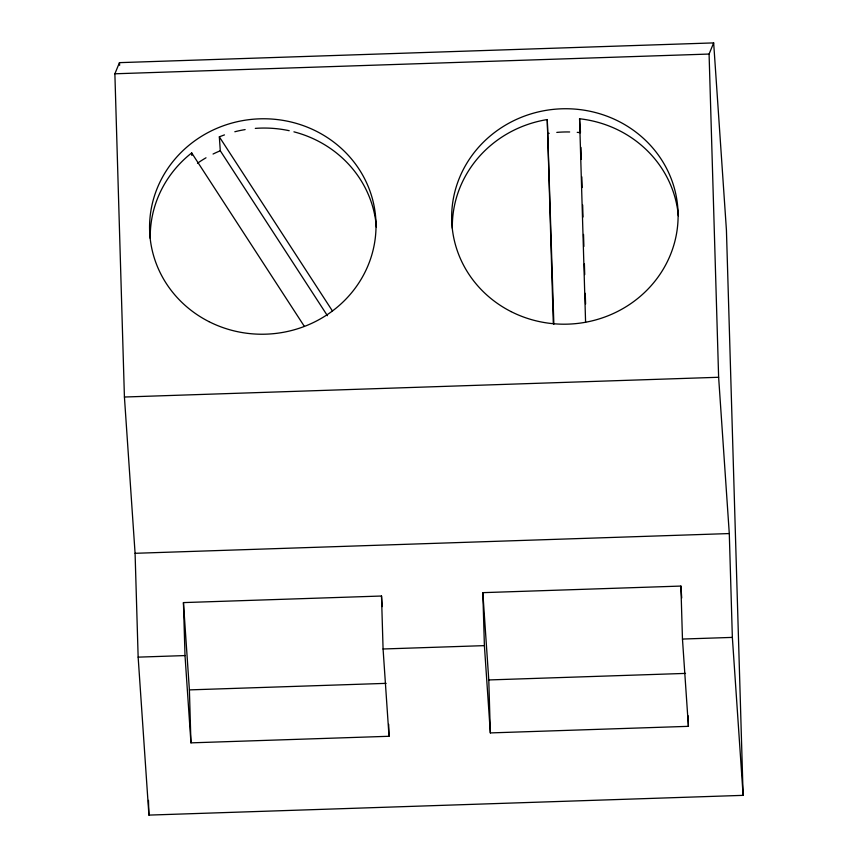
<?xml version="1.0" encoding="UTF-8"?>
<svg xmlns="http://www.w3.org/2000/svg" width="858" height="858" viewBox="0 0 858 858"><rect width="100%" height="100%" fill="white"/><g stroke="black" fill="none" stroke-linecap="round" stroke-linejoin="round"><path stroke-width="1.29" d="M114.875 73.788L119.455 62.645L713.663 42.9L726.426 230.094L743.125 795.355L148.917 815.1L138.149 657.142L135.081 553.303L124.421 397.018L114.875 73.788L709.083 54.054L713.663 42.9M124.421 397.018L718.629 377.273L729.289 533.558L732.357 637.397L743.125 795.355M135.081 553.303L729.289 533.558M388.674 724.366L389.017 736.282L190.948 742.856L185.006 655.576L183.44 602.595L381.51 596.02L382.228 606.595M688.105 715.744L688.416 726.34L490.347 732.914L484.395 645.634L482.829 592.653L680.898 586.068L681.713 597.972M138.149 657.142L185.006 655.576M680.898 586.068L682.464 639.049L732.357 637.397M381.51 596.02L383.076 648.991L484.395 645.634M183.44 602.595L189.393 689.886L386.121 683.354M482.829 592.653L488.781 679.944L685.521 673.401M224.474 134.899A113.256 107.711 -3.9 0 0 219.337 136.851L332.303 310.768M219.337 136.851L220.292 150.783L327.424 315.712M150.257 238.438A113.256 107.711 -3.9 0 1 191.699 152.928L304.225 326.169M682.464 639.049L688.416 726.34M678.356 215.819A113.256 107.711 -3.9 0 0 579.568 118.758L580.458 131.81M452.338 228.26A113.256 107.711 -3.9 0 1 547.275 119.552L553.86 324.206M383.076 648.991L389.017 736.282M191.699 152.928L191.87 155.459M119.455 62.645L119.637 65.315M709.083 54.054L718.629 377.273M580.952 147.404L581.306 159.459M581.821 176.855L582.142 187.57M582.657 204.976L583.011 217.02M583.526 234.427L583.88 246.471M584.395 263.878L584.716 274.581M585.263 293.329L585.585 304.032M579.568 118.758L585.585 322.233M547.275 119.552L553.303 323.627M488.781 679.944L490.347 732.914M189.393 689.886L190.948 742.856M148.477 800.364L148.917 815.1M234.824 131.746A113.256 107.711 -3.9 0 1 245.141 129.59M255.298 128.389A113.256 107.711 -3.9 0 1 289.21 130.706M293.929 131.832A113.256 107.711 -3.9 0 1 376.383 227.188M197.512 163.224A113.256 107.711 -3.9 0 1 206.006 157.797M213.063 154.032A113.256 107.711 -3.9 0 1 220.292 150.783M548.23 133.473A113.256 107.711 -3.9 0 1 549.184 133.322M556.788 132.4A113.256 107.711 -3.9 0 1 569.669 131.971M577.23 132.357A113.256 107.711 -3.9 0 1 580.523 132.679M511.046 311.593A113.256 107.711 -3.9 0 0 678.067 212.709A113.256 107.711 -3.9 0 0 505.534 125.107A113.256 107.711 -3.9 0 0 511.046 311.593M208.966 321.632A113.256 107.711 -3.9 0 0 375.976 222.748A113.256 107.711 -3.9 0 0 203.453 135.135A113.256 107.711 -3.9 0 0 208.966 321.632"/></g></svg>
